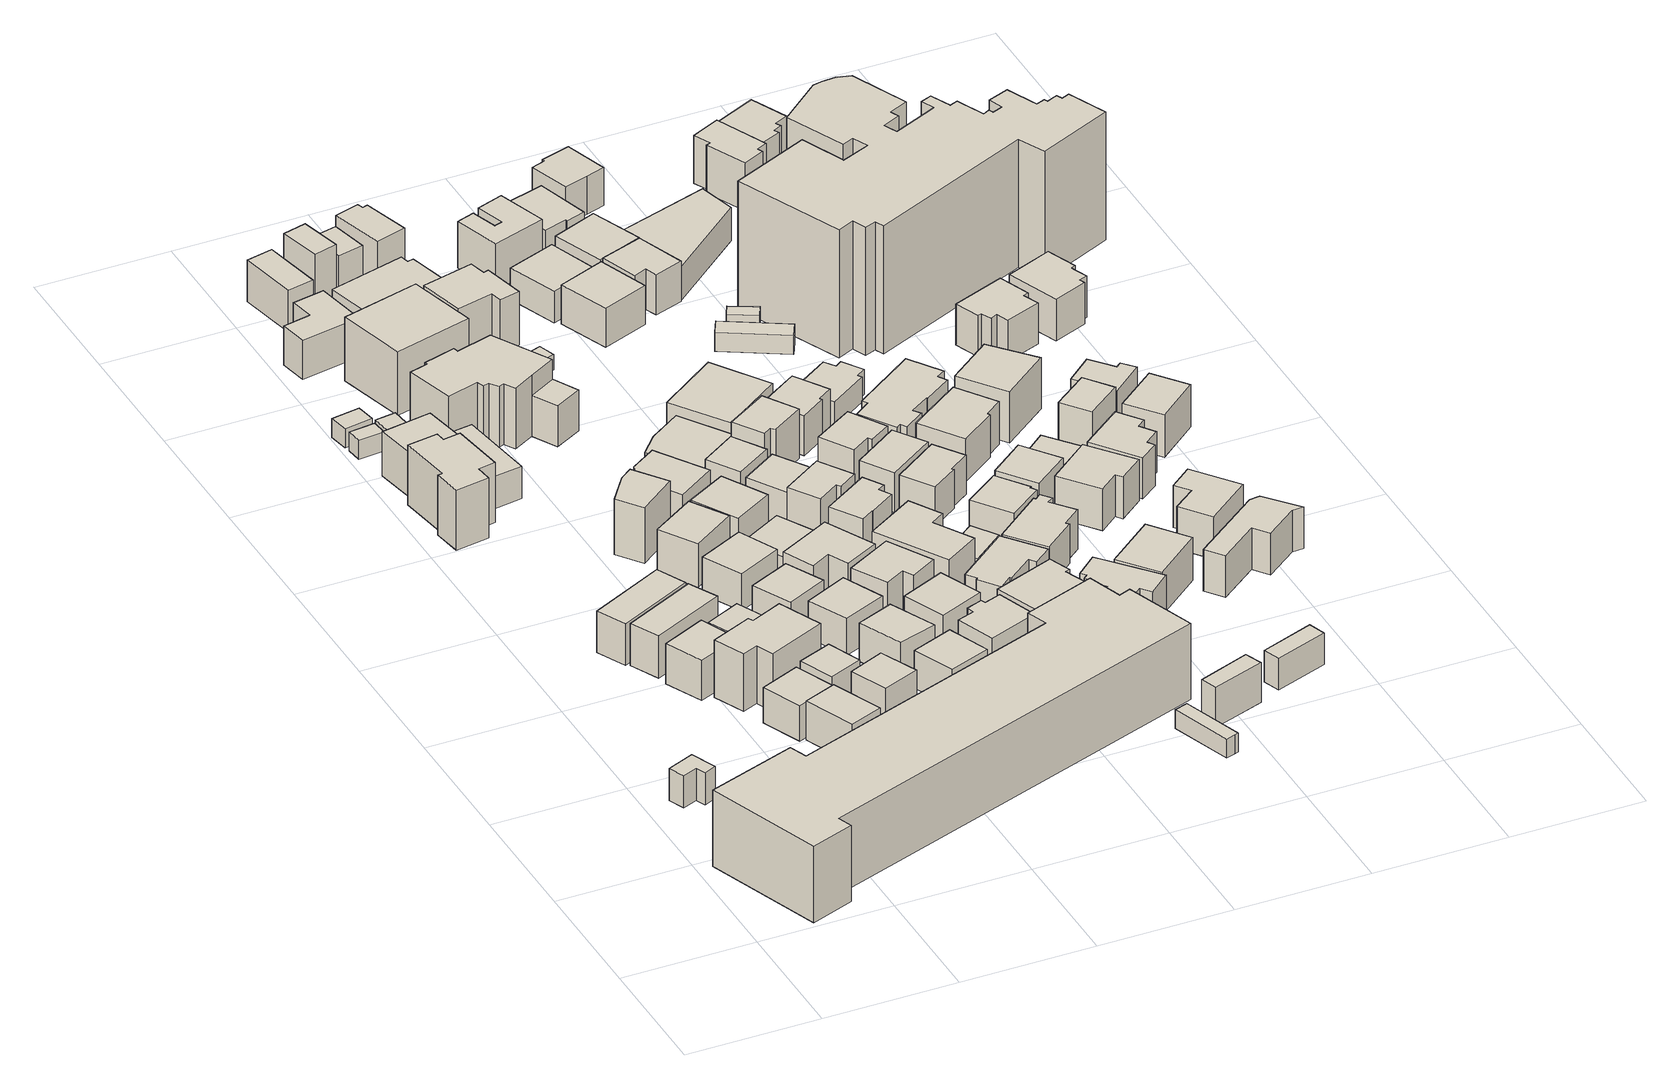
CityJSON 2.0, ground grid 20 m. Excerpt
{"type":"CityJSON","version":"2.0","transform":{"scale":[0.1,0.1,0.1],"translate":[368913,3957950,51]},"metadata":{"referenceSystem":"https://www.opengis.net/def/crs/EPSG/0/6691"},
"CityObjects":{
"building1":{"type":"Building","attributes":{"measuredHeight":5.1},"geometry":[{"type":"Solid","lod":"1","boundaries":[[[[0,1,2,3,4,5]],[[4,6,7,5]],[[3,8,6,4]],[[2,9,8,3]],[[1,10,9,2]],[[0,11,10,1]],[[5,7,11,0]],[[6,8,9,10,11,7]]]]}]},
"building2":{"type":"Building","attributes":{"measuredHeight":7.1},"geometry":[{"type":"Solid","lod":"1","boundaries":[[[[12,13,14,15]],[[14,16,17,15]],[[13,18,16,14]],[[12,19,18,13]],[[15,17,19,12]],[[16,18,19,17]]]]}]},
"building3":{"type":"Building","attributes":{"measuredHeight":6.6},"geometry":[{"type":"Solid","lod":"1","boundaries":[[[[20,21,22,23]],[[22,24,25,23]],[[21,26,24,22]],[[20,27,26,21]],[[23,25,27,20]],[[24,26,27,25]]]]}]},
"building4":{"type":"Building","attributes":{"measuredHeight":6.7},"geometry":[{"type":"Solid","lod":"1","boundaries":[[[[28,29,30,31]],[[30,32,33,31]],[[29,34,32,30]],[[28,35,34,29]],[[31,33,35,28]],[[32,34,35,33]]]]}]},
"building5":{"type":"Building","attributes":{"measuredHeight":9.5},"geometry":[{"type":"Solid","lod":"1","boundaries":[[[[36,37,38,39,40,41,42,43,44,45]],[[44,46,47,45]],[[43,48,46,44]],[[42,49,48,43]],[[41,50,49,42]],[[40,51,50,41]],[[39,52,51,40]],[[38,53,52,39]],[[37,54,53,38]],[[36,55,54,37]],[[45,47,55,36]],[[46,48,49,50,51,52,53,54,55,47]]]]}]},
"building6":{"type":"Building","attributes":{"measuredHeight":6.8},"geometry":[{"type":"Solid","lod":"1","boundaries":[[[[56,57,58,59]],[[58,60,61,59]],[[57,62,60,58]],[[56,63,62,57]],[[59,61,63,56]],[[60,62,63,61]]]]}]},
"building7":{"type":"Building","attributes":{"measuredHeight":6.2},"geometry":[{"type":"Solid","lod":"1","boundaries":[[[[64,65,66,67]],[[66,68,69,67]],[[65,70,68,66]],[[64,71,70,65]],[[67,69,71,64]],[[68,70,71,69]]]]}]},
"building8":{"type":"Building","attributes":{"measuredHeight":3},"geometry":[{"type":"Solid","lod":"1","boundaries":[[[[72,73,74,75]],[[74,76,77,75]],[[73,78,76,74]],[[72,79,78,73]],[[75,77,79,72]],[[76,78,79,77]]]]}]},
"building9":{"type":"Building","attributes":{"measuredHeight":3},"geometry":[{"type":"Solid","lod":"1","boundaries":[[[[80,81,82,83]],[[82,84,85,83]],[[81,86,84,82]],[[80,87,86,81]],[[83,85,87,80]],[[84,86,87,85]]]]}]},
"building10":{"type":"Building","attributes":{"measuredHeight":7.7},"geometry":[{"type":"Solid","lod":"1","boundaries":[[[[88,89,90,91]],[[90,92,93,91]],[[89,94,92,90]],[[88,95,94,89]],[[91,93,95,88]],[[92,94,95,93]]]]}]},
"building11":{"type":"Building","attributes":{"measuredHeight":9.4},"geometry":[{"type":"Solid","lod":"1","boundaries":[[[[96,97,98,99,100,101,102,103]],[[102,104,105,103]],[[101,106,104,102]],[[100,107,106,101]],[[99,108,107,100]],[[98,109,108,99]],[[97,110,109,98]],[[96,111,110,97]],[[103,105,111,96]],[[104,106,107,108,109,110,111,105]]]]}]},
"building12":{"type":"Building","attributes":{"measuredHeight":5.8},"geometry":[{"type":"Solid","lod":"1","boundaries":[[[[112,113,114,115]],[[114,116,117,115]],[[113,118,116,114]],[[112,119,118,113]],[[115,117,119,112]],[[116,118,119,117]]]]}]},
"building13":{"type":"Building","attributes":{"measuredHeight":2.6},"geometry":[{"type":"Solid","lod":"1","boundaries":[[[[120,121,122,123]],[[122,124,125,123]],[[121,126,124,122]],[[120,127,126,121]],[[123,125,127,120]],[[124,126,127,125]]]]}]},
"building14":{"type":"Building","attributes":{"measuredHeight":12.1},"geometry":[{"type":"Solid","lod":"1","boundaries":[[[[128,129,130,131,132,133,134,135,136,137,138,139]],[[138,140,141,139]],[[137,142,140,138]],[[136,143,142,137]],[[135,144,143,136]],[[134,145,144,135]],[[133,146,145,134]],[[132,147,146,133]],[[131,148,147,132]],[[130,149,148,131]],[[129,150,149,130]],[[128,151,150,129]],[[139,141,151,128]],[[140,142,143,144,145,146,147,148,149,150,151,141]]]]}]},
"building15":{"type":"Building","attributes":{"measuredHeight":6},"geometry":[{"type":"Solid","lod":"1","boundaries":[[[[152,153,154,155]],[[154,156,157,155]],[[153,158,156,154]],[[152,159,158,153]],[[155,157,159,152]],[[156,158,159,157]]]]}]},
"building16":{"type":"Building","attributes":{"measuredHeight":5.1},"geometry":[{"type":"Solid","lod":"1","boundaries":[[[[160,161,162,163,164,165]],[[164,166,167,165]],[[163,168,166,164]],[[162,169,168,163]],[[161,170,169,162]],[[160,171,170,161]],[[165,167,171,160]],[[166,168,169,170,171,167]]]]}]},
"building17":{"type":"Building","attributes":{"measuredHeight":8.5},"geometry":[{"type":"Solid","lod":"1","boundaries":[[[[172,173,174,175]],[[174,176,177,175]],[[173,178,176,174]],[[172,179,178,173]],[[175,177,179,172]],[[176,178,179,177]]]]}]},
"building18":{"type":"Building","attributes":{"measuredHeight":6.1},"geometry":[{"type":"Solid","lod":"1","boundaries":[[[[180,181,182,183,184,185]],[[184,186,187,185]],[[183,188,186,184]],[[182,189,188,183]],[[181,190,189,182]],[[180,191,190,181]],[[185,187,191,180]],[[186,188,189,190,191,187]]]]}]},
"building19":{"type":"Building","attributes":{"measuredHeight":9.4},"geometry":[{"type":"Solid","lod":"1","boundaries":[[[[192,193,194,195,196]],[[195,197,198,196]],[[194,199,197,195]],[[193,200,199,194]],[[192,201,200,193]],[[196,198,201,192]],[[197,199,200,201,198]]]]}]},
"building20":{"type":"Building","attributes":{"measuredHeight":7.1},"geometry":[{"type":"Solid","lod":"1","boundaries":[[[[202,203,204,205]],[[204,206,207,205]],[[203,208,206,204]],[[202,209,208,203]],[[205,207,209,202]],[[206,208,209,207]]]]}]},
"building21":{"type":"Building","attributes":{"measuredHeight":7.7},"geometry":[{"type":"Solid","lod":"1","boundaries":[[[[210,211,212,213]],[[212,214,215,213]],[[211,216,214,212]],[[210,217,216,211]],[[213,215,217,210]],[[214,216,217,215]]]]}]},
"building22":{"type":"Building","attributes":{"measuredHeight":6.9},"geometry":[{"type":"Solid","lod":"1","boundaries":[[[[218,219,220,221]],[[220,222,223,221]],[[219,224,222,220]],[[218,225,224,219]],[[221,223,225,218]],[[222,224,225,223]]]]}]},
"building23":{"type":"Building","attributes":{"measuredHeight":10.1},"geometry":[{"type":"Solid","lod":"1","boundaries":[[[[226,227,228,229]],[[228,230,231,229]],[[227,232,230,228]],[[226,233,232,227]],[[229,231,233,226]],[[230,232,233,231]]]]}]},
"building24":{"type":"Building","attributes":{"measuredHeight":9.7},"geometry":[{"type":"Solid","lod":"1","boundaries":[[[[234,235,236,237,238,239,240,241,242,243,244,245,246,247,248]],[[247,249,250,248]],[[246,251,249,247]],[[245,252,251,246]],[[244,253,252,245]],[[243,254,253,244]],[[242,255,254,243]],[[241,256,255,242]],[[240,257,256,241]],[[239,258,257,240]],[[238,259,258,239]],[[237,260,259,238]],[[236,261,260,237]],[[235,262,261,236]],[[234,263,262,235]],[[248,250,263,234]],[[249,251,252,253,254,255,256,257,258,259,260,261,262,263,250]]]]}]},
"building25":{"type":"Building","attributes":{"measuredHeight":4.9},"geometry":[{"type":"Solid","lod":"1","boundaries":[[[[264,265,266,267]],[[266,268,269,267]],[[265,270,268,266]],[[264,271,270,265]],[[267,269,271,264]],[[268,270,271,269]]]]}]},
"building26":{"type":"Building","attributes":{"measuredHeight":5.9},"geometry":[{"type":"Solid","lod":"1","boundaries":[[[[272,273,274,275]],[[274,276,277,275]],[[273,278,276,274]],[[272,279,278,273]],[[275,277,279,272]],[[276,278,279,277]]]]}]},
"building27":{"type":"Building","attributes":{"measuredHeight":6.8},"geometry":[{"type":"Solid","lod":"1","boundaries":[[[[280,281,282,283]],[[282,284,285,283]],[[281,286,284,282]],[[280,287,286,281]],[[283,285,287,280]],[[284,286,287,285]]]]}]},
"building28":{"type":"Building","attributes":{"measuredHeight":8.7},"geometry":[{"type":"Solid","lod":"1","boundaries":[[[[288,289,290,291]],[[290,292,293,291]],[[289,294,292,290]],[[288,295,294,289]],[[291,293,295,288]],[[292,294,295,293]]]]}]},
"building29":{"type":"Building","attributes":{"measuredHeight":6.4},"geometry":[{"type":"Solid","lod":"1","boundaries":[[[[296,297,298,299]],[[298,300,301,299]],[[297,302,300,298]],[[296,303,302,297]],[[299,301,303,296]],[[300,302,303,301]]]]}]},
"building30":{"type":"Building","attributes":{"measuredHeight":7.4},"geometry":[{"type":"Solid","lod":"1","boundaries":[[[[304,305,306,307,308]],[[307,309,310,308]],[[306,311,309,307]],[[305,312,311,306]],[[304,313,312,305]],[[308,310,313,304]],[[309,311,312,313,310]]]]}]},
"building31":{"type":"Building","attributes":{"measuredHeight":6.5},"geometry":[{"type":"Solid","lod":"1","boundaries":[[[[235,314,315,236]],[[315,316,317,236]],[[314,318,316,315]],[[235,319,318,314]],[[236,317,319,235]],[[316,318,319,317]]]]}]},
"building32":{"type":"Building","attributes":{"measuredHeight":7.3},"geometry":[{"type":"Solid","lod":"1","boundaries":[[[[320,321,322,323]],[[322,324,325,323]],[[321,326,324,322]],[[320,327,326,321]],[[323,325,327,320]],[[324,326,327,325]]]]}]},
"building33":{"type":"Building","attributes":{"measuredHeight":6},"geometry":[{"type":"Solid","lod":"1","boundaries":[[[[328,329,330,331]],[[330,332,333,331]],[[329,334,332,330]],[[328,335,334,329]],[[331,333,335,328]],[[332,334,335,333]]]]}]},
"building34":{"type":"Building","attributes":{"measuredHeight":3.7},"geometry":[{"type":"Solid","lod":"1","boundaries":[[[[336,337,338,339]],[[338,340,341,339]],[[337,342,340,338]],[[336,343,342,337]],[[339,341,343,336]],[[340,342,343,341]]]]}]},
"building35":{"type":"Building","attributes":{"measuredHeight":4.3},"geometry":[{"type":"Solid","lod":"1","boundaries":[[[[344,345,346,347,348,349,350,351]],[[350,352,353,351]],[[349,354,352,350]],[[348,355,354,349]],[[347,356,355,348]],[[346,357,356,347]],[[345,358,357,346]],[[344,359,358,345]],[[351,353,359,344]],[[352,354,355,356,357,358,359,353]]]]}]},
"building36":{"type":"Building","attributes":{"measuredHeight":5.8},"geometry":[{"type":"Solid","lod":"1","boundaries":[[[[360,361,362,363,364,365]],[[364,366,367,365]],[[363,368,366,364]],[[362,369,368,363]],[[361,370,369,362]],[[360,371,370,361]],[[365,367,371,360]],[[366,368,369,370,371,367]]]]}]},
"building37":{"type":"Building","attributes":{"measuredHeight":8.4},"geometry":[{"type":"Solid","lod":"1","boundaries":[[[[372,373,374,375,376,377,378,379]],[[378,380,381,379]],[[377,382,380,378]],[[376,383,382,377]],[[375,384,383,376]],[[374,385,384,375]],[[373,386,385,374]],[[372,387,386,373]],[[379,381,387,372]],[[380,382,383,384,385,386,387,381]]]]}]},
"building38":{"type":"Building","attributes":{"measuredHeight":7.3},"geometry":[{"type":"Solid","lod":"1","boundaries":[[[[388,389,390,391,392,393]],[[392,394,395,393]],[[391,396,394,392]],[[390,397,396,391]],[[389,398,397,390]],[[388,399,398,389]],[[393,395,399,388]],[[394,396,397,398,399,395]]]]}]},
"building39":{"type":"Building","attributes":{"measuredHeight":2.5},"geometry":[{"type":"Solid","lod":"1","boundaries":[[[[400,401,402,403]],[[402,404,405,403]],[[401,406,404,402]],[[400,407,406,401]],[[403,405,407,400]],[[404,406,407,405]]]]}]},
"building40":{"type":"Building","attributes":{"measuredHeight":5.3},"geometry":[{"type":"Solid","lod":"1","boundaries":[[[[408,409,410,411]],[[410,412,413,411]],[[409,414,412,410]],[[408,415,414,409]],[[411,413,415,408]],[[412,414,415,413]]]]}]},
"building41":{"type":"Building","attributes":{"measuredHeight":4.9},"geometry":[{"type":"Solid","lod":"1","boundaries":[[[[416,417,418,419,420]],[[419,421,422,420]],[[418,423,421,419]],[[417,424,423,418]],[[416,425,424,417]],[[420,422,425,416]],[[421,423,424,425,422]]]]}]},
"building42":{"type":"Building","attributes":{"measuredHeight":7.7},"geometry":[{"type":"Solid","lod":"1","boundaries":[[[[426,427,428,429]],[[428,430,431,429]],[[427,432,430,428]],[[426,433,432,427]],[[429,431,433,426]],[[430,432,433,431]]]]}]},
"building43":{"type":"Building","attributes":{"measuredHeight":7.3},"geometry":[{"type":"Solid","lod":"1","boundaries":[[[[434,435,436,437,438,439,440,441]],[[440,442,443,441]],[[439,444,442,440]],[[438,445,444,439]],[[437,446,445,438]],[[436,447,446,437]],[[435,448,447,436]],[[434,449,448,435]],[[441,443,449,434]],[[442,444,445,446,447,448,449,443]]]]}]},
"building44":{"type":"Building","attributes":{"measuredHeight":8.1},"geometry":[{"type":"Solid","lod":"1","boundaries":[[[[450,451,452,453,454,455]],[[454,456,457,455]],[[453,458,456,454]],[[452,459,458,453]],[[451,460,459,452]],[[450,461,460,451]],[[455,457,461,450]],[[456,458,459,460,461,457]]]]}]},
"building45":{"type":"Building","attributes":{"measuredHeight":6.7},"geometry":[{"type":"Solid","lod":"1","boundaries":[[[[462,463,464,465]],[[464,466,467,465]],[[463,468,466,464]],[[462,469,468,463]],[[465,467,469,462]],[[466,468,469,467]]]]}]},
"building46":{"type":"Building","attributes":{"measuredHeight":7.6},"geometry":[{"type":"Solid","lod":"1","boundaries":[[[[470,471,472,473,474,475]],[[474,476,477,475]],[[473,478,476,474]],[[472,479,478,473]],[[471,480,479,472]],[[470,481,480,471]],[[475,477,481,470]],[[476,478,479,480,481,477]]]]}]},
"building47":{"type":"Building","attributes":{"measuredHeight":7.4},"geometry":[{"type":"Solid","lod":"1","boundaries":[[[[482,483,484,485,486,487,488,489]],[[488,490,491,489]],[[487,492,490,488]],[[486,493,492,487]],[[485,494,493,486]],[[484,495,494,485]],[[483,496,495,484]],[[482,497,496,483]],[[489,491,497,482]],[[490,492,493,494,495,496,497,491]]]]}]},
"building48":{"type":"Building","attributes":{"measuredHeight":7},"geometry":[{"type":"Solid","lod":"1","boundaries":[[[[498,499,500,501,502,503]],[[502,504,505,503]],[[501,506,504,502]],[[500,507,506,501]],[[499,508,507,500]],[[498,509,508,499]],[[503,505,509,498]],[[504,506,507,508,509,505]]]]}]},
"building49":{"type":"Building","attributes":{"measuredHeight":3},"geometry":[{"type":"Solid","lod":"1","boundaries":[[[[510,511,512,513,514]],[[513,515,516,514]],[[512,517,515,513]],[[511,518,517,512]],[[510,519,518,511]],[[514,516,519,510]],[[515,517,518,519,516]]]]}]},
"building50":{"type":"Building","attributes":{"measuredHeight":9},"geometry":[{"type":"Solid","lod":"1","boundaries":[[[[520,521,522,523,524,525]],[[524,526,527,525]],[[523,528,526,524]],[[522,529,528,523]],[[521,530,529,522]],[[520,531,530,521]],[[525,527,531,520]],[[526,528,529,530,531,527]]]]}]},
"building51":{"type":"Building","attributes":{"measuredHeight":8},"geometry":[{"type":"Solid","lod":"1","boundaries":[[[[532,533,534,535,536,537]],[[536,538,539,537]],[[535,540,538,536]],[[534,541,540,535]],[[533,542,541,534]],[[532,543,542,533]],[[537,539,543,532]],[[538,540,541,542,543,539]]]]}]},
"building52":{"type":"Building","attributes":{"measuredHeight":7.6},"geometry":[{"type":"Solid","lod":"1","boundaries":[[[[544,545,546,547]],[[546,548,549,547]],[[545,550,548,546]],[[544,551,550,545]],[[547,549,551,544]],[[548,550,551,549]]]]}]},
"building53":{"type":"Building","attributes":{"measuredHeight":7.3},"geometry":[{"type":"Solid","lod":"1","boundaries":[[[[552,553,554,555,556,557,558,559,560,561]],[[560,562,563,561]],[[559,564,562,560]],[[558,565,564,559]],[[557,566,565,558]],[[556,567,566,557]],[[555,568,567,556]],[[554,569,568,555]],[[553,570,569,554]],[[552,571,570,553]],[[561,563,571,552]],[[562,564,565,566,567,568,569,570,571,563]]]]}]},
"building54":{"type":"Building","attributes":{"measuredHeight":8.4},"geometry":[{"type":"Solid","lod":"1","boundaries":[[[[572,573,574,575,576,577,578,579]],[[578,580,581,579]],[[577,582,580,578]],[[576,583,582,577]],[[575,584,583,576]],[[574,585,584,575]],[[573,586,585,574]],[[572,587,586,573]],[[579,581,587,572]],[[580,582,583,584,585,586,587,581]]]]}]},
"building55":{"type":"Building","attributes":{"measuredHeight":4.9},"geometry":[{"type":"Solid","lod":"1","boundaries":[[[[588,589,590,591]],[[590,592,593,591]],[[589,594,592,590]],[[588,595,594,589]],[[591,593,595,588]],[[592,594,595,593]]]]}]},
"building56":{"type":"Building","attributes":{"measuredHeight":2.7},"geometry":[{"type":"Solid","lod":"1","boundaries":[[[[596,597,598,599]],[[598,600,601,599]],[[597,602,600,598]],[[596,603,602,597]],[[599,601,603,596]],[[600,602,603,601]]]]}]},
"building57":{"type":"Building","attributes":{"measuredHeight":6.3},"geometry":[{"type":"Solid","lod":"1","boundaries":[[[[604,605,606,607]],[[606,608,609,607]],[[605,610,608,606]],[[604,611,610,605]],[[607,609,611,604]],[[608,610,611,609]]]]}]},
"building58":{"type":"Building","attributes":{"measuredHeight":6.8},"geometry":[{"type":"Solid","lod":"1","boundaries":[[[[612,613,614,615]],[[614,616,617,615]],[[613,618,616,614]],[[612,619,618,613]],[[615,617,619,612]],[[616,618,619,617]]]]}]},
"building59":{"type":"Building","attributes":{"measuredHeight":6.9},"geometry":[{"type":"Solid","lod":"1","boundaries":[[[[620,621,622,623,624,625]],[[624,626,627,625]],[[623,628,626,624]],[[622,629,628,623]],[[621,630,629,622]],[[620,631,630,621]],[[625,627,631,620]],[[626,628,629,630,631,627]]]]}]},
"building60":{"type":"Building","attributes":{"measuredHeight":6.3},"geometry":[{"type":"Solid","lod":"1","boundaries":[[[[632,633,634,635,636,637]],[[636,638,639,637]],[[635,640,638,636]],[[634,641,640,635]],[[633,642,641,634]],[[632,643,642,633]],[[637,639,643,632]],[[638,640,641,642,643,639]]]]}]},
"building61":{"type":"Building","attributes":{"measuredHeight":6.9},"geometry":[{"type":"Solid","lod":"1","boundaries":[[[[644,645,646,647]],[[646,648,649,647]],[[645,650,648,646]],[[644,651,650,645]],[[647,649,651,644]],[[648,650,651,649]]]]}]},
"building62":{"type":"Building","attributes":{"measuredHeight":7},"geometry":[{"type":"Solid","lod":"1","boundaries":[[[[652,653,654,655,656,657]],[[656,658,659,657]],[[655,660,658,656]],[[654,661,660,655]],[[653,662,661,654]],[[652,663,662,653]],[[657,659,663,652]],[[658,660,661,662,663,659]]]]}]},
"building63":{"type":"Building","attributes":{"measuredHeight":7.7},"geometry":[{"type":"Solid","lod":"1","boundaries":[[[[664,665,666,667,668,669,670,671,672,673,674,675,676,677]],[[676,678,679,677]],[[675,680,678,676]],[[674,681,680,675]],[[673,682,681,674]],[[672,683,682,673]],[[671,684,683,672]],[[670,685,684,671]],[[669,686,685,670]],[[668,687,686,669]],[[667,688,687,668]],[[666,689,688,667]],[[665,690,689,666]],[[664,691,690,665]],[[677,679,691,664]],[[678,680,681,682,683,684,685,686,687,688,689,690,691,679]]]]}]},
"building64":{"type":"Building","attributes":{"measuredHeight":7.2},"geometry":[{"type":"Solid","lod":"1","boundaries":[[[[692,693,694,695,696,697,698,699,700,701]],[[700,702,703,701]],[[699,704,702,700]],[[698,705,704,699]],[[697,706,705,698]],[[696,707,706,697]],[[695,708,707,696]],[[694,709,708,695]],[[693,710,709,694]],[[692,711,710,693]],[[701,703,711,692]],[[702,704,705,706,707,708,709,710,711,703]]]]}]},
"building65":{"type":"Building","attributes":{"measuredHeight":6.3},"geometry":[{"type":"Solid","lod":"1","boundaries":[[[[712,713,714,715,716,717]],[[716,718,719,717]],[[715,720,718,716]],[[714,721,720,715]],[[713,722,721,714]],[[712,723,722,713]],[[717,719,723,712]],[[718,720,721,722,723,719]]]]}]},
"building66":{"type":"Building","attributes":{"measuredHeight":6.5},"geometry":[{"type":"Solid","lod":"1","boundaries":[[[[724,725,726,727,728,729]],[[728,730,731,729]],[[727,732,730,728]],[[726,733,732,727]],[[725,734,733,726]],[[724,735,734,725]],[[729,731,735,724]],[[730,732,733,734,735,731]]]]}]},
"building67":{"type":"Building","attributes":{"measuredHeight":5.7},"geometry":[{"type":"Solid","lod":"1","boundaries":[[[[736,737,738,739]],[[738,740,741,739]],[[737,742,740,738]],[[736,743,742,737]],[[739,741,743,736]],[[740,742,743,741]]]]}]},
"building68":{"type":"Building","attributes":{"measuredHeight":6.4},"geometry":[{"type":"Solid","lod":"1","boundaries":[[[[744,745,746,747,748,749]],[[748,750,751,749]],[[747,752,750,748]],[[746,753,752,747]],[[745,754,753,746]],[[744,755,754,745]],[[749,751,755,744]],[[750,752,753,754,755,751]]]]}]},
"building69":{"type":"Building","attributes":{"measuredHeight":4.8},"geometry":[{"type":"Solid","lod":"1","boundaries":[[[[756,757,758,759,760,761,762,763]],[[762,764,765,763]],[[761,766,764,762]],[[760,767,766,761]],[[759,768,767,760]],[[758,769,768,759]],[[757,770,769,758]],[[756,771,770,757]],[[763,765,771,756]],[[764,766,767,768,769,770,771,765]]]]}]},
"building70":{"type":"Building","attributes":{"measuredHeight":3},"geometry":[{"type":"Solid","lod":"1","boundaries":[[[[772,773,774,775]],[[774,776,777,775]],[[773,778,776,774]],[[772,779,778,773]],[[775,777,779,772]],[[776,778,779,777]]]]}]},
"building71":{"type":"Building","attributes":{"measuredHeight":5},"geometry":[{"type":"Solid","lod":"1","boundaries":[[[[780,781,782,783]],[[782,784,785,783]],[[781,786,784,782]],[[780,787,786,781]],[[783,785,787,780]],[[784,786,787,785]]]]}]},
"building72":{"type":"Building","attributes":{"measuredHeight":7.8},"geometry":[{"type":"Solid","lod":"1","boundaries":[[[[788,789,790,791]],[[790,792,793,791]],[[789,794,792,790]],[[788,795,794,789]],[[791,793,795,788]],[[792,794,795,793]]]]}]},
"building73":{"type":"Building","attributes":{"measuredHeight":7.7},"geometry":[{"type":"Solid","lod":"1","boundaries":[[[[796,797,798,799,800,801,802,803,804,805,806,807,808,809]],[[808,810,811,809]],[[807,812,810,808]],[[806,813,812,807]],[[805,814,813,806]],[[804,815,814,805]],[[803,816,815,804]],[[802,817,816,803]],[[801,818,817,802]],[[800,819,818,801]],[[799,820,819,800]],[[798,821,820,799]],[[797,822,821,798]],[[796,823,822,797]],[[809,811,823,796]],[[810,812,813,814,815,816,817,818,819,820,821,822,823,811]]]]}]},
"building74":{"type":"Building","attributes":{"measuredHeight":3},"geometry":[{"type":"Solid","lod":"1","boundaries":[[[[824,825,826,827]],[[826,828,829,827]],[[825,830,828,826]],[[824,831,830,825]],[[827,829,831,824]],[[828,830,831,829]]]]}]},
"building75":{"type":"Building","attributes":{"measuredHeight":6.9},"geometry":[{"type":"Solid","lod":"1","boundaries":[[[[832,833,834,835]],[[834,836,837,835]],[[833,838,836,834]],[[832,839,838,833]],[[835,837,839,832]],[[836,838,839,837]]]]}]},
"building76":{"type":"Building","attributes":{"measuredHeight":7.6},"geometry":[{"type":"Solid","lod":"1","boundaries":[[[[840,841,842,843,844,845]],[[844,846,847,845]],[[843,848,846,844]],[[842,849,848,843]],[[841,850,849,842]],[[840,851,850,841]],[[845,847,851,840]],[[846,848,849,850,851,847]]]]}]},
"building77":{"type":"Building","attributes":{"measuredHeight":6.8},"geometry":[{"type":"Solid","lod":"1","boundaries":[[[[852,853,854,855,856,857,858]],[[857,859,860,858]],[[856,861,859,857]],[[855,862,861,856]],[[854,863,862,855]],[[853,864,863,854]],[[852,865,864,853]],[[858,860,865,852]],[[859,861,862,863,864,865,860]]]]}]},
"building78":{"type":"Building","attributes":{"measuredHeight":7},"geometry":[{"type":"Solid","lod":"1","boundaries":[[[[866,867,868,869]],[[868,870,871,869]],[[867,872,870,868]],[[866,873,872,867]],[[869,871,873,866]],[[870,872,873,871]]]]}]},
"building79":{"type":"Building","attributes":{"measuredHeight":7.3},"geometry":[{"type":"Solid","lod":"1","boundaries":[[[[874,875,876,877,878,879]],[[878,880,881,879]],[[877,882,880,878]],[[876,883,882,877]],[[875,884,883,876]],[[874,885,884,875]],[[879,881,885,874]],[[880,882,883,884,885,881]]]]}]},
"building80":{"type":"Building","attributes":{"measuredHeight":3.7},"geometry":[{"type":"Solid","lod":"1","boundaries":[[[[886,887,888,889]],[[888,890,891,889]],[[887,892,890,888]],[[886,893,892,887]],[[889,891,893,886]],[[890,892,893,891]]]]}]},
"building81":{"type":"Building","attributes":{"measuredHeight":9},"geometry":[{"type":"Solid","lod":"1","boundaries":[[[[894,895,896,897]],[[896,898,899,897]],[[895,900,898,896]],[[894,901,900,895]],[[897,899,901,894]],[[898,900,901,899]]]]}]},
"building82":{"type":"Building","attributes":{"measuredHeight":7.1},"geometry":[{"type":"Solid","lod":"1","boundaries":[[[[902,903,904,905,906,907,908,909]],[[908,910,911,909]],[[907,912,910,908]],[[906,913,912,907]],[[905,914,913,906]],[[904,915,914,905]],[[903,916,915,904]],[[902,917,916,903]],[[909,911,917,902]],[[910,912,913,914,915,916,917,911]]]]}]},
"building83":{"type":"Building","attributes":{"measuredHeight":7.7},"geometry":[{"type":"Solid","lod":"1","boundaries":[[[[918,919,920,921,922,923]],[[922,924,925,923]],[[921,926,924,922]],[[920,927,926,921]],[[919,928,927,920]],[[918,929,928,919]],[[923,925,929,918]],[[924,926,927,928,929,925]]]]}]},
"building84":{"type":"Building","attributes":{"measuredHeight":6.5},"geometry":[{"type":"Solid","lod":"1","boundaries":[[[[930,931,932,933,934,935,936,937]],[[936,938,939,937]],[[935,940,938,936]],[[934,941,940,935]],[[933,942,941,934]],[[932,943,942,933]],[[931,944,943,932]],[[930,945,944,931]],[[937,939,945,930]],[[938,940,941,942,943,944,945,939]]]]}]},
"building85":{"type":"Building","attributes":{"measuredHeight":9.3},"geometry":[{"type":"Solid","lod":"1","boundaries":[[[[946,947,948,949]],[[948,950,951,949]],[[947,952,950,948]],[[946,953,952,947]],[[949,951,953,946]],[[950,952,953,951]]]]}]},
"building86":{"type":"Building","attributes":{"measuredHeight":8.3},"geometry":[{"type":"Solid","lod":"1","boundaries":[[[[954,955,956,957,958,959]],[[958,960,961,959]],[[957,962,960,958]],[[956,963,962,957]],[[955,964,963,956]],[[954,965,964,955]],[[959,961,965,954]],[[960,962,963,964,965,961]]]]}]},
"building87":{"type":"Building","attributes":{"measuredHeight":8.3},"geometry":[{"type":"Solid","lod":"1","boundaries":[[[[966,967,968,969,970,971,972,973]],[[972,974,975,973]],[[971,976,974,972]],[[970,977,976,971]],[[969,978,977,970]],[[968,979,978,969]],[[967,980,979,968]],[[966,981,980,967]],[[973,975,981,966]],[[974,976,977,978,979,980,981,975]]]]}]},
"building88":{"type":"Building","attributes":{"measuredHeight":7.2},"geometry":[{"type":"Solid","lod":"1","boundaries":[[[[982,983,984,985,986,987,988,989,990,991]],[[990,992,993,991]],[[989,994,992,990]],[[988,995,994,989]],[[987,996,995,988]],[[986,997,996,987]],[[985,998,997,986]],[[984,999,998,985]],[[983,1000,999,984]],[[982,1001,1000,983]],[[991,993,1001,982]],[[992,994,995,996,997,998,999,1000,1001,993]]]]}]},
"building89":{"type":"Building","attributes":{"measuredHeight":6.6},"geometry":[{"type":"Solid","lod":"1","boundaries":[[[[1002,1003,1004,1005]],[[1004,1006,1007,1005]],[[1003,1008,1006,1004]],[[1002,1009,1008,1003]],[[1005,1007,1009,1002]],[[1006,1008,1009,1007]]]]}]},
"building90":{"type":"Building","attributes":{"measuredHeight":20.2},"geometry":[{"type":"Solid","lod":"1","boundaries":[[[[1010,1011,1012,1013,1014,1015,1016,1017,1018,1019,1020,1021,1022,1023,1024,1025,1026,1027,1028,1029,1030,1031,1032,1033,1034,1035,1036,1037,1038,1039,1040,1041,1042,1043,1044,1045,1046,1047,1048,1049,1050]],[[1049,1051,1052,1050]],[[1048,1053,1051,1049]],[[1047,1054,1053,1048]],[[1046,1055,1054,1047]],[[1045,1056,1055,1046]],[[1044,1057,1056,1045]],[[1043,1058,1057,1044]],[[1042,1059,1058,1043]],[[1041,1060,1059,1042]],[[1040,1061,1060,1041]],[[1039,1062,1061,1040]],[[1038,1063,1062,1039]],[[1037,1064,1063,1038]],[[1036,1065,1064,1037]],[[1035,1066,1065,1036]],[[1034,1067,1066,1035]],[[1033,1068,1067,1034]],[[1032,1069,1068,1033]],[[1031,1070,1069,1032]],[[1030,1071,1070,1031]],[[1029,1072,1071,1030]],[[1028,1073,1072,1029]],[[1027,1074,1073,1028]],[[1026,1075,1074,1027]],[[1025,1076,1075,1026]],[[1024,1077,1076,1025]],[[1023,1078,1077,1024]],[[1022,1079,1078,1023]],[[1021,1080,1079,1022]],[[1020,1081,1080,1021]],[[1019,1082,1081,1020]],[[1018,1083,1082,1019]],[[1017,1084,1083,1018]],[[1016,1085,1084,1017]],[[1015,1086,1085,1016]],[[1014,1087,1086,1015]],[[1013,1088,1087,1014]],[[1012,1089,1088,1013]],[[1011,1090,1089,1012]],[[1010,1091,1090,1011]],[[1050,1052,1091,1010]],[[1051,1053,1054,1055,1056,1057,1058,1059,1060,1061,1062,1063,1064,1065,1066,1067,1068,1069,1070,1071,1072,1073,1074,1075,1076,1077,1078,1079,1080,1081,1082,1083,1084,1085,1086,1087,1088,1089,1090,1091,1052]]]]}]},
"building91":{"type":"Building","attributes":{"measuredHeight":7.1},"geometry":[{"type":"Solid","lod":"1","boundaries":[[[[1092,1093,1094,1095,1096,1097,1098,1099]],[[1098,1100,1101,1099]],[[1097,1102,1100,1098]],[[1096,1103,1102,1097]],[[1095,1104,1103,1096]],[[1094,1105,1104,1095]],[[1093,1106,1105,1094]],[[1092,1107,1106,1093]],[[1099,1101,1107,1092]],[[1100,1102,1103,1104,1105,1106,1107,1101]]]]}]},
"building92":{"type":"Building","attributes":{"measuredHeight":7.4},"geometry":[{"type":"Solid","lod":"1","boundaries":[[[[1108,1109,1110,1111,1112,1113,1114,1115]],[[1114,1116,1117,1115]],[[1113,1118,1116,1114]],[[1112,1119,1118,1113]],[[1111,1120,1119,1112]],[[1110,1121,1120,1111]],[[1109,1122,1121,1110]],[[1108,1123,1122,1109]],[[1115,1117,1123,1108]],[[1116,1118,1119,1120,1121,1122,1123,1117]]]]}]}
},
"vertices":[
[77,362,10],[93,323,10],[74,315,10],[68,330,10],[46,321,10],[36,345,10],[46,321,61],[36,345,61],[68,330,61],[74,315,61],[93,323,61],[77,362,61],
[215,624,11],[240,565,11],[175,538,11],[149,594,11],[175,538,75],[149,594,75],[240,565,75],[215,624,75],
[213,757,9],[234,713,9],[121,658,9],[100,702,9],[121,658,75],[100,702,75],[234,713,75],[213,757,75],
[235,706,10],[257,663,10],[147,611,10],[126,654,10],[147,611,77],[126,654,77],[257,663,77],[235,706,77],
[72,1134,6],[74,1119,6],[100,1123,6],[112,1040,6],[86,1036,6],[89,1011,6],[38,1003,6],[31,1046,6],[38,1047,6],[26,1127,6],[38,1047,101],[26,1127,101],[31,1046,101],[38,1003,101],[89,1011,101],[86,1036,101],[112,1040,101],[100,1123,101],[74,1119,101],[72,1134,101],
[225,455,12],[285,480,12],[310,420,12],[250,395,12],[310,420,68],[250,395,68],[285,480,68],[225,455,68],
[307,412,13],[339,336,13],[289,316,13],[258,393,13],[289,316,75],[258,393,75],[339,336,75],[307,412,75],
[49,1278,7],[52,1254,7],[13,1250,7],[10,1274,7],[13,1250,37],[10,1274,37],[52,1254,37],[49,1278,37],
[46,1319,7],[51,1290,7],[8,1282,7],[3,1312,7],[8,1282,37],[3,1312,37],[51,1290,37],[46,1319,37],
[100,1215,7],[112,1149,7],[36,1135,7],[24,1202,7],[36,1135,77],[24,1202,77],[112,1149,77],[100,1215,77],
[336,513,11],[248,475,11],[237,501,11],[214,491,11],[193,538,11],[255,565,11],[259,558,11],[307,579,11],[259,558,102],[307,579,102],[255,565,102],[193,538,102],[214,491,102],[237,501,102],[248,475,102],[336,513,102],
[277,646,12],[302,593,12],[248,570,12],[224,622,12],[248,570,70],[224,622,70],[302,593,70],[277,646,70],
[85,1290,10],[92,1226,10],[62,1222,10],[54,1286,10],[62,1222,36],[54,1286,36],[92,1226,36],[85,1290,36],
[585,347,11],[574,379,11],[683,418,11],[701,365,11],[719,372,11],[757,265,11],[142,48,11],[150,26,11],[84,2,11],[21,179,11],[156,226,11],[166,199,11],[156,226,132],[166,199,132],[21,179,132],[84,2,132],[150,26,132],[142,48,132],[757,265,132],[719,372,132],[701,365,132],[683,418,132],[574,379,132],[585,347,132],
[344,505,12],[365,454,12],[314,433,12],[293,485,12],[314,433,72],[293,485,72],[365,454,72],[344,505,72],
[149,1190,9],[166,1072,9],[119,1065,9],[108,1138,9],[120,1140,9],[113,1185,9],[120,1140,60],[113,1185,60],[108,1138,60],[119,1065,60],[166,1072,60],[149,1190,60],
[382,425,12],[407,368,12],[352,346,12],[328,402,12],[352,346,96],[328,402,96],[407,368,96],[382,425,96],
[101,1545,8],[116,1466,8],[26,1450,8],[18,1492,8],[60,1500,8],[53,1536,8],[60,1500,70],[53,1536,70],[18,1492,70],[26,1450,70],[116,1466,70],[101,1545,70],
[303,905,11],[245,862,11],[218,898,11],[248,939,11],[267,953,11],[248,939,99],[267,953,99],[218,898,99],[245,862,99],[303,905,99],
[76,1651,12],[94,1562,12],[54,1554,12],[36,1642,12],[54,1554,78],[36,1642,78],[94,1562,78],[76,1651,78],
[284,780,12],[250,834,12],[316,876,12],[350,822,12],[316,876,81],[350,822,81],[250,834,81],[284,780,81],
[282,763,12],[351,796,12],[379,737,12],[312,705,12],[379,737,71],[312,705,71],[351,796,71],[282,763,71],
[189,1447,14],[217,1343,14],[99,1312,14],[71,1416,14],[99,1312,115],[71,1416,115],[217,1343,115],[189,1447,115],
[230,1304,13],[279,1217,13],[238,1194,13],[206,1176,13],[196,1192,13],[188,1189,13],[179,1202,13],[170,1200,13],[166,1210,13],[118,1196,13],[97,1270,13],[126,1278,13],[124,1282,13],[173,1296,13],[175,1288,13],[173,1296,109],[175,1288,109],[124,1282,109],[126,1278,109],[97,1270,109],[118,1196,109],[166,1210,109],[170,1200,109],[179,1202,109],[188,1189,109],[196,1192,109],[206,1176,109],[238,1194,109],[279,1217,109],[230,1304,109],
[382,717,12],[410,660,12],[348,631,12],[320,689,12],[348,631,60],[320,689,60],[410,660,60],[382,717,60],
[429,640,12],[457,578,12],[392,551,12],[364,610,12],[392,551,71],[364,610,71],[457,578,71],[429,640,71],
[457,554,12],[489,485,12],[431,467,12],[401,532,12],[431,467,73],[401,532,73],[489,485,73],[457,554,73],
[125,1652,17],[141,1590,17],[106,1581,17],[90,1643,17],[106,1581,104],[90,1643,104],[141,1590,104],[125,1652,104],
[440,445,11],[503,469,11],[528,406,11],[466,383,11],[528,406,71],[466,383,71],[503,469,71],[440,445,71],
[285,965,13],[292,995,13],[331,1020,13],[380,945,13],[322,907,13],[380,945,70],[322,907,70],[331,1020,70],[292,995,70],[285,965,70],
[299,1179,13],[258,1157,13],[258,1157,78],[238,1194,78],[299,1179,78],[279,1217,78],
[422,856,13],[362,822,13],[324,888,13],[385,922,13],[324,888,73],[385,922,73],[362,822,73],[422,856,73],
[175,1664,18],[188,1608,18],[149,1599,18],[136,1655,18],[149,1599,78],[136,1655,78],[188,1608,78],[175,1664,78],
[364,809,13],[429,845,13],[461,787,13],[396,751,13],[461,787,45],[396,751,45],[429,845,45],[364,809,45],
[267,1526,17],[237,1518,17],[240,1506,17],[146,1482,17],[124,1567,17],[239,1597,17],[242,1584,17],[251,1586,17],[242,1584,52],[251,1586,52],[239,1597,52],[124,1567,52],[146,1482,52],[240,1506,52],[237,1518,52],[267,1526,52],
[463,769,13],[501,693,13],[449,667,13],[434,697,13],[405,682,13],[383,728,13],[405,682,71],[383,728,71],[434,697,71],[449,667,71],[501,693,71],[463,769,71],
[284,1477,16],[290,1452,16],[298,1454,16],[313,1391,16],[282,1384,16],[278,1401,16],[223,1388,16],[206,1458,16],[223,1388,101],[206,1458,101],[278,1401,101],[282,1384,101],[313,1391,101],[298,1454,101],[290,1452,101],[284,1477,101],
[513,686,13],[551,619,13],[511,596,13],[502,612,13],[473,596,13],[444,648,13],[473,596,77],[444,648,77],[502,612,77],[511,596,77],[551,619,77],[513,686,77],
[320,1342,17],[328,1317,17],[279,1301,17],[271,1326,17],[279,1301,42],[271,1326,42],[328,1317,42],[320,1342,42],
[553,602,14],[580,538,14],[513,510,14],[486,573,14],[513,510,66],[486,573,66],[580,538,66],[553,602,66],
[375,964,13],[327,1035,13],[354,1065,13],[402,1097,13],[455,1018,13],[402,1097,58],[455,1018,58],[354,1065,58],[327,1035,58],[375,964,58],
[462,944,15],[408,910,15],[378,957,15],[432,992,15],[378,957,80],[432,992,80],[408,910,80],[462,944,80],
[616,446,13],[541,418,13],[519,477,13],[545,486,13],[542,497,13],[566,506,13],[569,499,13],[594,508,13],[569,499,77],[594,508,77],[566,506,77],[542,497,77],[545,486,77],[519,477,77],[541,418,77],[616,446,77],
[180,1674,16],[217,1685,16],[220,1676,16],[228,1678,16],[249,1608,16],[204,1595,16],[249,1608,88],[204,1595,88],[228,1678,88],[220,1676,88],[217,1685,88],[180,1674,88],
[466,936,15],[501,882,15],[445,846,15],[411,901,15],[445,846,76],[411,901,76],[501,882,76],[466,936,76],
[503,878,14],[535,828,14],[506,809,14],[502,816,14],[469,794,14],[441,838,14],[469,794,90],[441,838,90],[502,816,90],[506,809,90],[535,828,90],[503,878,90],
[542,820,13],[560,791,13],[549,785,13],[560,767,13],[521,742,13],[520,743,13],[501,731,13],[472,776,13],[501,731,88],[472,776,88],[520,743,88],[521,742,88],[560,767,88],[549,785,88],[560,791,88],[542,820,88],
[580,759,12],[608,712,12],[587,699,12],[621,642,12],[569,610,12],[506,714,12],[569,610,77],[506,714,77],[621,642,77],[587,699,77],[608,712,77],[580,759,77],
[726,211,17],[757,119,17],[751,117,17],[737,112,17],[706,204,17],[737,112,47],[706,204,47],[751,117,47],[757,119,47],[726,211,47],
[438,1003,15],[501,1042,15],[532,993,15],[483,962,15],[478,968,15],[466,960,15],[478,968,94],[466,960,94],[483,962,94],[532,993,94],[501,1042,94],[438,1003,94],
[707,479,13],[620,447,13],[594,515,13],[687,550,13],[700,516,13],[693,514,13],[700,516,81],[693,514,81],[687,550,81],[594,515,81],[620,447,81],[707,479,81],
[487,1177,15],[542,1096,15],[453,1035,15],[397,1115,15],[453,1035,69],[397,1115,69],[542,1096,69],[487,1177,69],
[698,577,13],[671,556,13],[664,566,13],[625,536,13],[623,538,13],[604,523,13],[581,553,13],[584,555,13],[573,570,13],[653,633,13],[573,570,77],[653,633,77],[584,555,77],[581,553,77],[604,523,77],[623,538,77],[625,536,77],[664,566,77],[671,556,77],[698,577,77],
[341,1522,15],[318,1591,15],[345,1600,15],[358,1561,15],[370,1565,15],[356,1608,15],[396,1622,15],[421,1548,15],[396,1622,89],[421,1548,89],[356,1608,89],[370,1565,89],[358,1561,89],[345,1600,89],[318,1591,89],[341,1522,89],
[423,1523,14],[450,1447,14],[378,1421,14],[350,1496,14],[378,1421,64],[350,1496,64],[450,1447,64],[423,1523,64],
[652,721,12],[677,685,12],[627,645,12],[602,683,12],[627,645,40],[602,683,40],[677,685,40],[652,721,40],
[823,235,19],[833,209,19],[754,181,19],[745,206,19],[754,181,82],[745,206,82],[833,209,82],[823,235,82],
[484,1365,15],[414,1339,15],[385,1414,15],[456,1441,15],[385,1414,77],[456,1441,77],[414,1339,77],[484,1365,77],
[594,975,14],[627,921,14],[595,901,14],[591,907,14],[563,889,14],[533,937,14],[563,889,83],[533,937,83],[591,907,83],[595,901,83],[627,921,83],[594,975,83],
[567,1089,15],[599,1039,15],[577,1025,15],[579,1021,15],[541,996,15],[507,1050,15],[541,996,78],[507,1050,78],[579,1021,78],[577,1025,78],[599,1039,78],[567,1089,78],
[663,873,14],[592,826,14],[562,872,14],[632,919,14],[562,872,77],[632,919,77],[592,826,77],[663,873,77],
[696,826,13],[665,805,13],[667,802,13],[627,775,13],[596,821,13],[666,869,13],[596,821,75],[666,869,75],[627,775,75],[667,802,75],[665,805,75],[696,826,75],
[740,530,13],[809,450,13],[776,421,13],[764,436,13],[742,418,13],[723,440,13],[730,446,13],[722,455,13],[728,459,13],[712,478,13],[715,481,13],[708,489,13],[715,495,13],[708,502,13],[715,495,81],[708,502,81],[708,489,81],[715,481,81],[712,478,81],[728,459,81],[722,455,81],[730,446,81],[723,440,81],[742,418,81],[764,436,81],[776,421,81],[809,450,81],[740,530,81],
[773,646,13],[745,624,13],[749,620,13],[701,582,13],[658,636,13],[732,695,13],[734,692,13],[743,700,13],[755,685,13],[746,679,13],[755,685,76],[746,679,76],[743,700,76],[734,692,76],[732,695,76],[658,636,76],[701,582,76],[749,620,76],[745,624,76],[773,646,76],
[744,728,13],[742,726,13],[748,717,13],[697,680,13],[657,734,13],[711,773,13],[657,734,71],[711,773,71],[697,680,71],[748,717,71],[742,726,71],[744,728,71],
[490,1565,15],[461,1556,15],[460,1559,15],[425,1548,15],[401,1627,15],[466,1646,15],[401,1627,70],[466,1646,70],[425,1548,70],[460,1559,70],[461,1556,70],[490,1565,70],
[499,1556,15],[529,1479,15],[460,1453,15],[431,1529,15],[460,1453,71],[431,1529,71],[529,1479,71],[499,1556,71],
[524,1467,15],[550,1394,15],[507,1379,15],[500,1397,15],[480,1389,15],[460,1445,15],[480,1389,79],[460,1445,79],[500,1397,79],[507,1379,79],[550,1394,79],[524,1467,79],
[674,1093,15],[660,1084,15],[664,1078,15],[606,1040,15],[572,1092,15],[633,1132,15],[644,1116,15],[654,1123,15],[644,1116,55],[654,1123,55],[633,1132,55],[572,1092,55],[606,1040,55],[664,1078,55],[660,1084,55],[674,1093,55],
[643,1241,16],[630,1217,16],[539,1268,16],[552,1292,16],[539,1268,46],[552,1292,46],[630,1217,46],[643,1241,46],
[934,273,24],[943,247,24],[863,218,24],[854,244,24],[863,218,74],[854,244,74],[943,247,74],[934,273,74],
[878,514,14],[806,456,14],[762,511,14],[835,569,14],[762,511,82],[835,569,82],[806,456,82],[878,514,82],
[752,1012,14],[739,1004,14],[747,991,14],[705,963,14],[704,965,14],[675,946,14],[683,935,14],[652,914,14],[646,923,14],[639,918,14],[605,970,14],[629,987,14],[624,995,14],[719,1060,14],[624,995,79],[719,1060,79],[629,987,79],[605,970,79],[639,918,79],[646,923,79],[652,914,79],[683,935,79],[675,946,79],[704,965,79],[705,963,79],[747,991,79],[739,1004,79],[752,1012,79],
[619,1297,16],[610,1279,16],[571,1300,16],[580,1317,16],[571,1300,46],[580,1317,46],[610,1279,46],[619,1297,46],
[809,767,14],[755,726,14],[715,778,14],[769,820,14],[715,778,74],[769,820,74],[755,726,74],[809,767,74],
[785,912,14],[759,893,14],[761,889,14],[707,851,14],[664,913,14],[745,969,14],[664,913,82],[745,969,82],[707,851,82],[761,889,82],[759,893,82],[785,912,82],
[555,1642,15],[526,1633,15],[490,1622,15],[470,1683,15],[491,1690,15],[490,1694,15],[534,1707,15],[490,1694,75],[534,1707,75],[491,1690,75],[470,1683,75],[490,1622,75],[526,1633,75],[555,1642,75],
[554,1400,13],[521,1511,13],[657,1554,13],[672,1498,13],[657,1554,66],[672,1498,66],[521,1511,66],[554,1400,66],
[894,713,14],[857,684,14],[850,693,14],[821,670,14],[777,725,14],[842,777,14],[777,725,80],[842,777,80],[821,670,80],[850,693,80],[857,684,80],[894,713,80],
[864,818,13],[811,776,13],[772,824,13],[824,867,13],[772,824,45],[824,867,45],[811,776,45],[864,818,45],
[870,963,15],[798,908,15],[749,973,15],[816,1024,15],[749,973,96],[816,1024,96],[798,908,96],[870,963,96],
[1038,511,20],[1021,510,20],[972,473,20],[955,496,20],[896,451,20],[876,477,20],[981,557,20],[997,559,20],[981,557,86],[997,559,86],[876,477,86],[896,451,86],[955,496,86],[972,473,86],[1021,510,86],[1038,511,86],
[922,543,17],[889,586,17],[923,612,17],[906,633,17],[940,660,17],[990,596,17],[940,660,84],[990,596,84],[906,633,84],[923,612,84],[889,586,84],[922,543,84],
[914,828,15],[940,794,15],[927,784,15],[943,762,15],[921,745,15],[928,735,15],[900,714,15],[850,779,15],[900,714,80],[850,779,80],[928,735,80],[921,745,80],[943,762,80],[927,784,80],[940,794,80],[914,828,80],
[926,853,14],[873,813,14],[843,853,14],[896,893,14],[843,853,100],[896,893,100],[873,813,100],[926,853,100],
[932,860,15],[889,912,15],[928,945,15],[956,912,15],[964,918,15],[980,900,15],[964,918,88],[980,900,88],[956,912,88],[928,945,88],[889,912,88],[932,860,88],
[718,1552,14],[690,1612,14],[697,1615,14],[685,1640,14],[728,1660,14],[763,1582,14],[747,1575,14],[751,1567,14],[747,1575,90],[751,1567,90],[763,1582,90],[728,1660,90],[685,1640,90],[697,1615,90],[690,1612,90],[718,1552,90],
[928,1126,18],[920,1123,18],[930,1099,18],[876,1079,18],[869,1097,18],[858,1092,18],[851,1108,18],[845,1106,18],[831,1143,18],[910,1173,18],[831,1143,83],[910,1173,83],[845,1106,83],[851,1108,83],[858,1092,83],[869,1097,83],[876,1079,83],[930,1099,83],[920,1123,83],[928,1126,83],
[991,887,16],[1029,839,16],[967,789,16],[928,837,16],[967,789,83],[928,837,83],[1029,839,83],[991,887,83],
[890,1420,15],[861,1407,15],[867,1394,15],[840,1382,15],[849,1362,15],[917,1392,15],[908,1412,15],[925,1419,15],[939,1388,15],[951,1393,15],[970,1351,15],[980,1356,15],[983,1349,15],[998,1355,15],[990,1377,15],[1022,1389,15],[1043,1342,15],[1056,1347,15],[1059,1342,15],[1075,1349,15],[1079,1340,15],[1091,1345,15],[1117,1286,15],[1004,1236,15],[985,1277,15],[738,1168,15],[732,1182,15],[715,1175,15],[706,1196,15],[681,1185,15],[610,1346,15],[728,1398,15],[757,1331,15],[800,1349,15],[789,1372,15],[772,1364,15],[732,1454,15],[796,1508,15],[810,1511,15],[831,1512,15],[852,1506,15],[831,1512,218],[852,1506,218],[810,1511,218],[796,1508,218],[732,1454,218],[772,1364,218],[789,1372,218],[800,1349,218],[757,1331,218],[728,1398,218],[610,1346,218],[681,1185,218],[706,1196,218],[715,1175,218],[732,1182,218],[738,1168,218],[985,1277,218],[1004,1236,218],[1117,1286,218],[1091,1345,218],[1079,1340,218],[1075,1349,218],[1059,1342,218],[1056,1347,218],[1043,1342,218],[1022,1389,218],[990,1377,218],[998,1355,218],[983,1349,218],[980,1356,218],[970,1351,218],[951,1393,218],[939,1388,218],[925,1419,218],[908,1412,218],[917,1392,218],[849,1362,218],[840,1382,218],[867,1394,218],[861,1407,218],[890,1420,218],
[792,1689,15],[817,1634,15],[797,1625,15],[801,1617,15],[788,1611,15],[792,1604,15],[763,1591,15],[732,1662,15],[763,1591,86],[732,1662,86],[792,1604,86],[788,1611,86],[801,1617,86],[797,1625,86],[817,1634,86],[792,1689,86],
[1011,1156,18],[1004,1153,18],[1014,1128,18],[1002,1123,18],[1005,1115,18],[954,1095,18],[923,1174,18],[993,1202,18],[923,1174,84],[993,1202,84],[954,1095,84],[1005,1115,84],[1002,1123,84],[1014,1128,84],[1004,1153,84],[1011,1156,84]
]}
